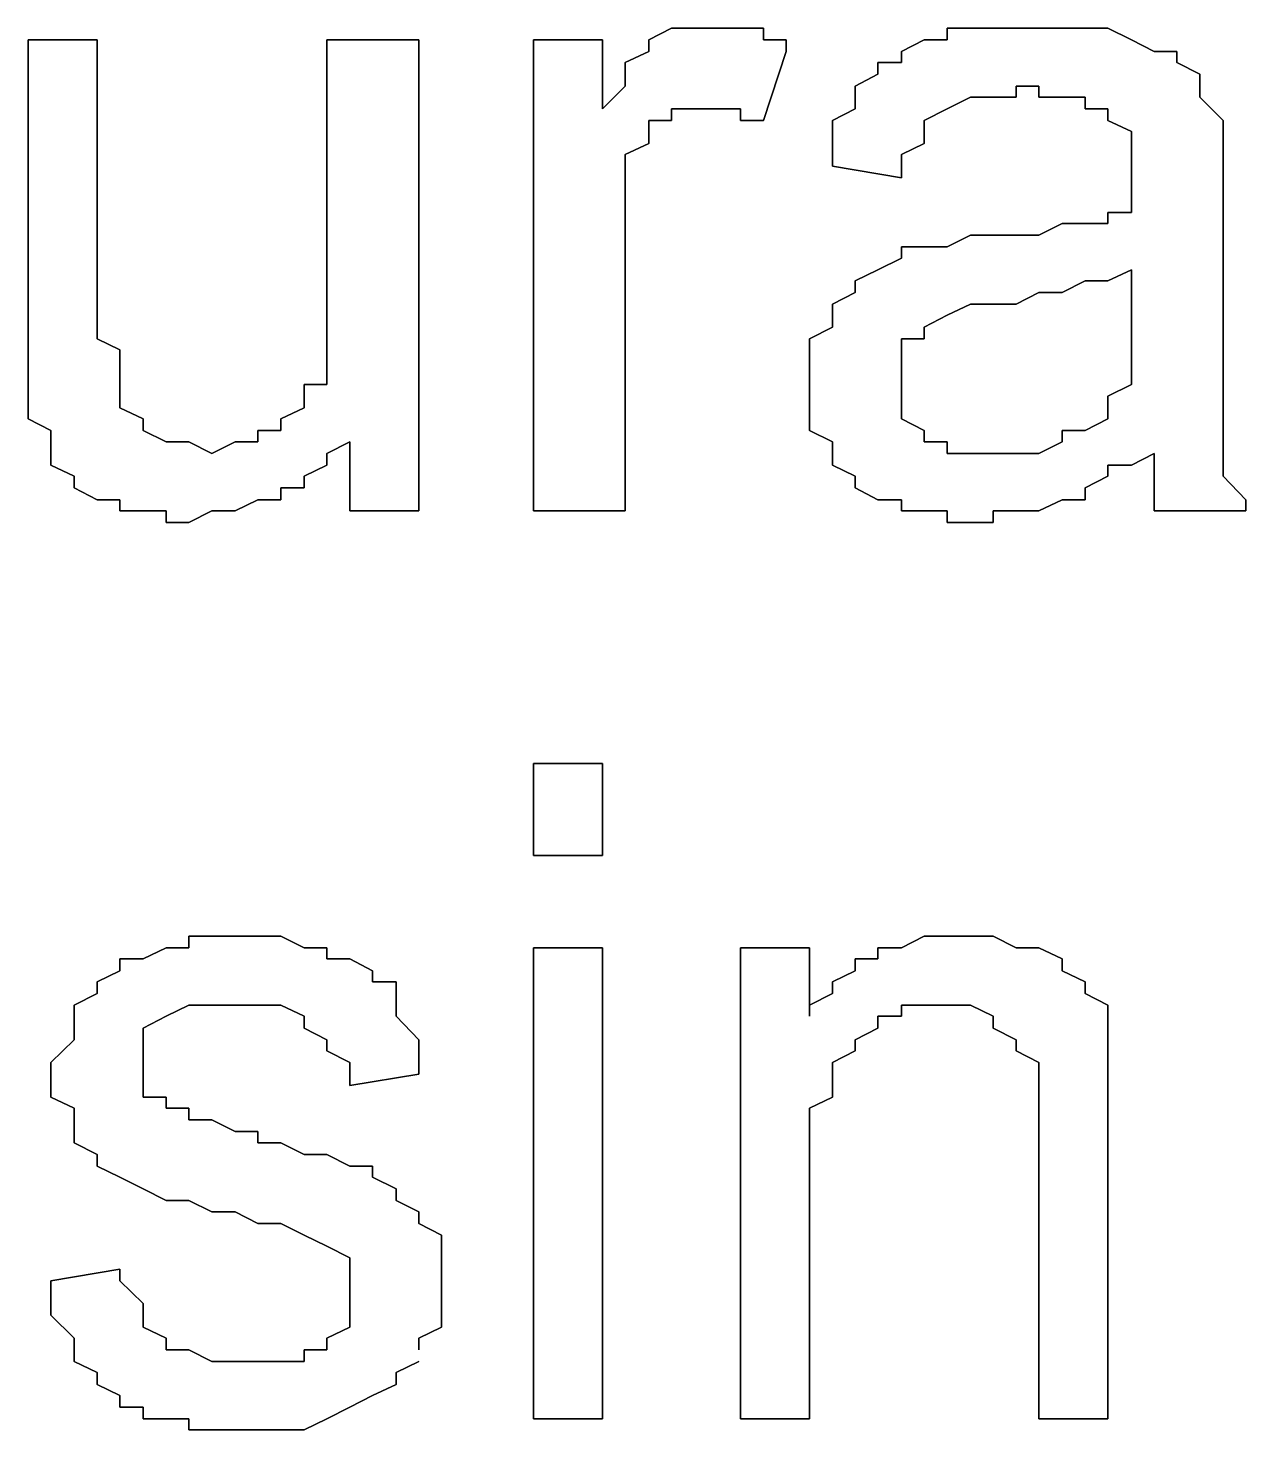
# Model space of a CAD drawing. Header units: metres. Extents: x 2.9 to 42.8, y 1.7 to 28.7.
# Drawn here: x 40.8199 to 41.0069, y 14.9243 to 15.1395 of the extents above; entities that cross this region are included whole.
import ezdxf

# ---------------------------------------------------------------- set-up
doc = ezdxf.new("R2010")
doc.units = ezdxf.units.M
doc.layers.add('GRIS', color=8, linetype='Continuous')

msp = doc.modelspace()

# ---------------------------------------------------------------- linework, layer by layer
at = {"layer": 'GRIS', "lineweight": -3}
for points in [[(40.9187, 15.1395), (40.9152, 15.1377), (40.9187, 15.1395)], [(40.9222, 15.1395), (40.9187, 15.1395), (40.9222, 15.1395)], [(40.9257, 15.1395), (40.9222, 15.1395), (40.9257, 15.1395)], [(40.9293, 15.1395), (40.9257, 15.1395), (40.9293, 15.1395)], [(40.9328, 15.1395), (40.9293, 15.1395), (40.9328, 15.1395)], [(40.9328, 15.1377), (40.9328, 15.1395), (40.9328, 15.1377)], [(40.9646, 15.1395), (40.961, 15.1395), (40.9646, 15.1395)], [(40.961, 15.1395), (40.961, 15.1377), (40.961, 15.1395)], [(40.9681, 15.1395), (40.9646, 15.1395), (40.9681, 15.1395)], [(40.9716, 15.1395), (40.9681, 15.1395), (40.9716, 15.1395)], [(40.9751, 15.1395), (40.9716, 15.1395), (40.9751, 15.1395)], [(40.9787, 15.1395), (40.9751, 15.1395), (40.9787, 15.1395)], [(40.9822, 15.1395), (40.9787, 15.1395), (40.9822, 15.1395)], [(40.9857, 15.1395), (40.9822, 15.1395), (40.9857, 15.1395)], [(40.9893, 15.1377), (40.9857, 15.1395), (40.9893, 15.1377)], [(40.8305, 15.1377), (40.8199, 15.1377), (40.8305, 15.1377)], [(40.8199, 15.1377), (40.8199, 15.0936), (40.8199, 15.1377)], [(40.8305, 15.0989), (40.8305, 15.1377), (40.8305, 15.0989)], [(40.8799, 15.1377), (40.8658, 15.1377), (40.8799, 15.1377)], [(40.8658, 15.1377), (40.8658, 15.0989), (40.8658, 15.1377)], [(40.8799, 15.0654), (40.8799, 15.1377), (40.8799, 15.0654)], [(40.9081, 15.1377), (40.8975, 15.1377), (40.9081, 15.1377)], [(40.8975, 15.1377), (40.8975, 15.0654), (40.8975, 15.1377)], [(40.9081, 15.1271), (40.9081, 15.1377), (40.9081, 15.1271)], [(40.9152, 15.1377), (40.9152, 15.1359), (40.9152, 15.1377)], [(40.9363, 15.1377), (40.9328, 15.1377), (40.9363, 15.1377)], [(40.9363, 15.1359), (40.9363, 15.1377), (40.9363, 15.1359)], [(40.9575, 15.1377), (40.954, 15.1359), (40.9575, 15.1377)], [(40.961, 15.1377), (40.9575, 15.1377), (40.961, 15.1377)], [(40.9928, 15.1359), (40.9893, 15.1377), (40.9928, 15.1359)], [(40.9152, 15.1359), (40.9116, 15.1342), (40.9152, 15.1359)], [(40.9328, 15.1253), (40.9363, 15.1359), (40.9328, 15.1253)], [(40.954, 15.1359), (40.954, 15.1342), (40.954, 15.1359)], [(40.9963, 15.1359), (40.9928, 15.1359), (40.9963, 15.1359)], [(40.9963, 15.1342), (40.9963, 15.1359), (40.9963, 15.1342)], [(40.9116, 15.1342), (40.9116, 15.1324), (40.9116, 15.1342)], [(40.954, 15.1342), (40.9504, 15.1342), (40.954, 15.1342)], [(40.9504, 15.1342), (40.9504, 15.1324), (40.9504, 15.1342)], [(40.9998, 15.1324), (40.9963, 15.1342), (40.9998, 15.1324)], [(40.9116, 15.1324), (40.9116, 15.1306), (40.9116, 15.1324)], [(40.9504, 15.1324), (40.9469, 15.1306), (40.9504, 15.1324)], [(40.9998, 15.1306), (40.9998, 15.1324), (40.9998, 15.1306)], [(40.9116, 15.1306), (40.9081, 15.1271), (40.9116, 15.1306)], [(40.9469, 15.1306), (40.9469, 15.1289), (40.9469, 15.1306)], [(40.9469, 15.1289), (40.9469, 15.1271), (40.9469, 15.1289)], [(40.961, 15.1271), (40.9646, 15.1289), (40.961, 15.1271)], [(40.9646, 15.1289), (40.9681, 15.1289), (40.9646, 15.1289)], [(40.9681, 15.1289), (40.9716, 15.1289), (40.9681, 15.1289)], [(40.9716, 15.1289), (40.9716, 15.1306), (40.9716, 15.1289)], [(40.9716, 15.1306), (40.9751, 15.1306), (40.9716, 15.1306)], [(40.9751, 15.1306), (40.9751, 15.1289), (40.9751, 15.1306)], [(40.9751, 15.1289), (40.9787, 15.1289), (40.9751, 15.1289)], [(40.9787, 15.1289), (40.9822, 15.1289), (40.9787, 15.1289)], [(40.9822, 15.1289), (40.9822, 15.1271), (40.9822, 15.1289)], [(40.9998, 15.1289), (40.9998, 15.1306), (40.9998, 15.1289)], [(41.0034, 15.1253), (40.9998, 15.1289), (41.0034, 15.1253)], [(40.9187, 15.1253), (40.9187, 15.1271), (40.9187, 15.1253)], [(40.9187, 15.1271), (40.9222, 15.1271), (40.9187, 15.1271)], [(40.9222, 15.1271), (40.9257, 15.1271), (40.9222, 15.1271)], [(40.9257, 15.1271), (40.9293, 15.1271), (40.9257, 15.1271)], [(40.9293, 15.1271), (40.9293, 15.1253), (40.9293, 15.1271)], [(40.9469, 15.1271), (40.9434, 15.1253), (40.9469, 15.1271)], [(40.9575, 15.1253), (40.961, 15.1271), (40.9575, 15.1253)], [(40.9822, 15.1271), (40.9857, 15.1271), (40.9822, 15.1271)], [(40.9857, 15.1271), (40.9857, 15.1253), (40.9857, 15.1271)], [(40.9152, 15.1236), (40.9152, 15.1253), (40.9152, 15.1236)], [(40.9152, 15.1253), (40.9187, 15.1253), (40.9152, 15.1253)], [(40.9293, 15.1253), (40.9328, 15.1253), (40.9293, 15.1253)], [(40.9434, 15.1253), (40.9434, 15.1236), (40.9434, 15.1253)], [(40.9575, 15.1236), (40.9575, 15.1253), (40.9575, 15.1236)], [(40.9857, 15.1253), (40.9893, 15.1236), (40.9857, 15.1253)], [(41.0034, 15.1236), (41.0034, 15.1253), (41.0034, 15.1236)], [(40.9152, 15.1218), (40.9152, 15.1236), (40.9152, 15.1218)], [(40.9434, 15.1236), (40.9434, 15.1201), (40.9434, 15.1236)], [(40.9575, 15.1218), (40.9575, 15.1236), (40.9575, 15.1218)], [(40.9893, 15.1236), (40.9893, 15.1218), (40.9893, 15.1236)], [(41.0034, 15.1218), (41.0034, 15.1236), (41.0034, 15.1218)], [(40.9116, 15.1201), (40.9152, 15.1218), (40.9116, 15.1201)], [(40.9116, 15.1183), (40.9116, 15.1201), (40.9116, 15.1183)], [(40.9434, 15.1201), (40.9434, 15.1183), (40.9434, 15.1201)], [(40.954, 15.1201), (40.9575, 15.1218), (40.954, 15.1201)], [(40.954, 15.1165), (40.954, 15.1201), (40.954, 15.1165)], [(40.9893, 15.1218), (40.9893, 15.1201), (40.9893, 15.1218)], [(40.9893, 15.1201), (40.9893, 15.1183), (40.9893, 15.1201)], [(41.0034, 15.1201), (41.0034, 15.1218), (41.0034, 15.1201)], [(41.0034, 15.1183), (41.0034, 15.1201), (41.0034, 15.1183)], [(40.9116, 15.1165), (40.9116, 15.1183), (40.9116, 15.1165)], [(40.9434, 15.1183), (40.954, 15.1165), (40.9434, 15.1183)], [(40.9893, 15.1183), (40.9893, 15.1148), (40.9893, 15.1183)], [(41.0034, 15.1148), (41.0034, 15.1183), (41.0034, 15.1148)], [(40.9116, 15.113), (40.9116, 15.1165), (40.9116, 15.113)], [(40.9893, 15.1148), (40.9893, 15.1112), (40.9893, 15.1148)], [(41.0034, 15.113), (41.0034, 15.1148), (41.0034, 15.113)], [(40.9116, 15.1112), (40.9116, 15.113), (40.9116, 15.1112)], [(41.0034, 15.0971), (41.0034, 15.113), (41.0034, 15.0971)], [(40.9116, 15.1095), (40.9116, 15.1112), (40.9116, 15.1095)], [(40.9116, 15.1059), (40.9116, 15.1095), (40.9116, 15.1059)], [(40.9787, 15.1095), (40.9751, 15.1077), (40.9787, 15.1095)], [(40.9822, 15.1095), (40.9787, 15.1095), (40.9822, 15.1095)], [(40.9857, 15.1095), (40.9822, 15.1095), (40.9857, 15.1095)], [(40.9893, 15.1112), (40.9857, 15.1112), (40.9893, 15.1112)], [(40.9857, 15.1112), (40.9857, 15.1095), (40.9857, 15.1112)], [(40.9646, 15.1077), (40.961, 15.1059), (40.9646, 15.1077)], [(40.9681, 15.1077), (40.9646, 15.1077), (40.9681, 15.1077)], [(40.9716, 15.1077), (40.9681, 15.1077), (40.9716, 15.1077)], [(40.9751, 15.1077), (40.9716, 15.1077), (40.9751, 15.1077)], [(40.9116, 15.1042), (40.9116, 15.1059), (40.9116, 15.1042)], [(40.9575, 15.1059), (40.954, 15.1059), (40.9575, 15.1059)], [(40.954, 15.1059), (40.954, 15.1042), (40.954, 15.1059)], [(40.961, 15.1059), (40.9575, 15.1059), (40.961, 15.1059)], [(40.9116, 15.0654), (40.9116, 15.1042), (40.9116, 15.0654)], [(40.954, 15.1042), (40.9504, 15.1024), (40.954, 15.1042)], [(40.9504, 15.1024), (40.9469, 15.1007), (40.9504, 15.1024)], [(40.9469, 15.1007), (40.9469, 15.0989), (40.9469, 15.1007)], [(40.9787, 15.0989), (40.9822, 15.1007), (40.9787, 15.0989)], [(40.9822, 15.1007), (40.9857, 15.1007), (40.9822, 15.1007)], [(40.9857, 15.1007), (40.9893, 15.1024), (40.9857, 15.1007)], [(40.9893, 15.1024), (40.9893, 15.0971), (40.9893, 15.1024)], [(40.8305, 15.0954), (40.8305, 15.0989), (40.8305, 15.0954)], [(40.8658, 15.0989), (40.8658, 15.0971), (40.8658, 15.0989)], [(40.9469, 15.0989), (40.9434, 15.0971), (40.9469, 15.0989)], [(40.9716, 15.0971), (40.9751, 15.0989), (40.9716, 15.0971)], [(40.9751, 15.0989), (40.9787, 15.0989), (40.9751, 15.0989)], [(40.8658, 15.0971), (40.8658, 15.0936), (40.8658, 15.0971)], [(40.9434, 15.0971), (40.9434, 15.0954), (40.9434, 15.0971)], [(40.961, 15.0954), (40.9646, 15.0971), (40.961, 15.0954)], [(40.9646, 15.0971), (40.9681, 15.0971), (40.9646, 15.0971)], [(40.9681, 15.0971), (40.9716, 15.0971), (40.9681, 15.0971)], [(40.9893, 15.0971), (40.9893, 15.0936), (40.9893, 15.0971)], [(41.0034, 15.0918), (41.0034, 15.0971), (41.0034, 15.0918)], [(40.8305, 15.0918), (40.8305, 15.0954), (40.8305, 15.0918)], [(40.9434, 15.0954), (40.9434, 15.0936), (40.9434, 15.0954)], [(40.9575, 15.0936), (40.961, 15.0954), (40.9575, 15.0936)], [(40.8199, 15.0936), (40.8199, 15.0918), (40.8199, 15.0936)], [(40.8658, 15.0936), (40.8658, 15.0918), (40.8658, 15.0936)], [(40.9434, 15.0936), (40.9399, 15.0918), (40.9434, 15.0936)], [(40.9575, 15.0918), (40.9575, 15.0936), (40.9575, 15.0918)], [(40.9893, 15.0936), (40.9893, 15.0918), (40.9893, 15.0936)], [(40.8199, 15.0918), (40.8199, 15.0883), (40.8199, 15.0918)], [(40.834, 15.0901), (40.8305, 15.0918), (40.834, 15.0901)], [(40.834, 15.0865), (40.834, 15.0901), (40.834, 15.0865)], [(40.8658, 15.0918), (40.8658, 15.0901), (40.8658, 15.0918)], [(40.8658, 15.0901), (40.8658, 15.0865), (40.8658, 15.0901)], [(40.9399, 15.0918), (40.9399, 15.0901), (40.9399, 15.0918)], [(40.9399, 15.0901), (40.9399, 15.0883), (40.9399, 15.0901)], [(40.954, 15.0883), (40.954, 15.0918), (40.954, 15.0883)], [(40.954, 15.0918), (40.9575, 15.0918), (40.954, 15.0918)], [(40.9893, 15.0918), (40.9893, 15.0901), (40.9893, 15.0918)], [(40.9893, 15.0901), (40.9893, 15.0865), (40.9893, 15.0901)], [(41.0034, 15.0901), (41.0034, 15.0918), (41.0034, 15.0901)], [(41.0034, 15.0865), (41.0034, 15.0901), (41.0034, 15.0865)], [(40.8199, 15.0883), (40.8199, 15.0865), (40.8199, 15.0883)], [(40.9399, 15.0883), (40.9399, 15.0848), (40.9399, 15.0883)], [(40.954, 15.0865), (40.954, 15.0883), (40.954, 15.0865)], [(40.8199, 15.0865), (40.8199, 15.083), (40.8199, 15.0865)], [(40.834, 15.0848), (40.834, 15.0865), (40.834, 15.0848)], [(40.8658, 15.0865), (40.8658, 15.0848), (40.8658, 15.0865)], [(40.954, 15.0848), (40.954, 15.0865), (40.954, 15.0848)], [(40.9893, 15.0865), (40.9893, 15.0848), (40.9893, 15.0865)], [(41.0034, 15.083), (41.0034, 15.0865), (41.0034, 15.083)], [(40.834, 15.083), (40.834, 15.0848), (40.834, 15.083)], [(40.8658, 15.0848), (40.8623, 15.0848), (40.8658, 15.0848)], [(40.8623, 15.0848), (40.8623, 15.083), (40.8623, 15.0848)], [(40.9399, 15.0848), (40.9399, 15.083), (40.9399, 15.0848)], [(40.954, 15.083), (40.954, 15.0848), (40.954, 15.083)], [(40.9893, 15.0848), (40.9857, 15.083), (40.9893, 15.0848)], [(40.8199, 15.083), (40.8199, 15.0812), (40.8199, 15.083)], [(40.834, 15.0812), (40.834, 15.083), (40.834, 15.0812)], [(40.8623, 15.083), (40.8623, 15.0812), (40.8623, 15.083)], [(40.9399, 15.083), (40.9399, 15.0795), (40.9399, 15.083)], [(40.954, 15.0812), (40.954, 15.083), (40.954, 15.0812)], [(40.9857, 15.083), (40.9857, 15.0812), (40.9857, 15.083)], [(41.0034, 15.0812), (41.0034, 15.083), (41.0034, 15.0812)], [(40.8199, 15.0812), (40.8199, 15.0795), (40.8199, 15.0812)], [(40.8199, 15.0795), (40.8234, 15.0777), (40.8199, 15.0795)], [(40.8376, 15.0795), (40.834, 15.0812), (40.8376, 15.0795)], [(40.8376, 15.0777), (40.8376, 15.0795), (40.8376, 15.0777)], [(40.8623, 15.0812), (40.8587, 15.0795), (40.8623, 15.0812)], [(40.8587, 15.0795), (40.8587, 15.0777), (40.8587, 15.0795)], [(40.9399, 15.0795), (40.9399, 15.0777), (40.9399, 15.0795)], [(40.954, 15.0795), (40.954, 15.0812), (40.954, 15.0795)], [(40.9575, 15.0777), (40.954, 15.0795), (40.9575, 15.0777)], [(40.9857, 15.0795), (40.9822, 15.0777), (40.9857, 15.0795)], [(40.9857, 15.0812), (40.9857, 15.0795), (40.9857, 15.0812)], [(41.0034, 15.0795), (41.0034, 15.0812), (41.0034, 15.0795)], [(41.0034, 15.0777), (41.0034, 15.0795), (41.0034, 15.0777)], [(40.8234, 15.0777), (40.8234, 15.0742), (40.8234, 15.0777)], [(40.8411, 15.076), (40.8376, 15.0777), (40.8411, 15.076)], [(40.8587, 15.0777), (40.8552, 15.0777), (40.8587, 15.0777)], [(40.8552, 15.0777), (40.8552, 15.076), (40.8552, 15.0777)], [(40.9399, 15.0777), (40.9434, 15.076), (40.9399, 15.0777)], [(40.9575, 15.076), (40.9575, 15.0777), (40.9575, 15.076)], [(40.9822, 15.0777), (40.9787, 15.0777), (40.9822, 15.0777)], [(40.9787, 15.0777), (40.9787, 15.076), (40.9787, 15.0777)], [(41.0034, 15.076), (41.0034, 15.0777), (41.0034, 15.076)], [(40.8446, 15.076), (40.8411, 15.076), (40.8446, 15.076)], [(40.8481, 15.0742), (40.8446, 15.076), (40.8481, 15.0742)], [(40.8517, 15.076), (40.8481, 15.0742), (40.8517, 15.076)], [(40.8552, 15.076), (40.8517, 15.076), (40.8552, 15.076)], [(40.8658, 15.0742), (40.8693, 15.076), (40.8658, 15.0742)], [(40.8693, 15.076), (40.8693, 15.0654), (40.8693, 15.076)], [(40.9434, 15.076), (40.9434, 15.0742), (40.9434, 15.076)], [(40.961, 15.076), (40.9575, 15.076), (40.961, 15.076)], [(40.961, 15.0742), (40.961, 15.076), (40.961, 15.0742)], [(40.9787, 15.076), (40.9751, 15.0742), (40.9787, 15.076)], [(41.0034, 15.0742), (41.0034, 15.076), (41.0034, 15.0742)], [(40.8234, 15.0742), (40.8234, 15.0724), (40.8234, 15.0742)], [(40.8658, 15.0724), (40.8658, 15.0742), (40.8658, 15.0724)], [(40.9434, 15.0742), (40.9434, 15.0724), (40.9434, 15.0742)], [(40.9646, 15.0742), (40.961, 15.0742), (40.9646, 15.0742)], [(40.9681, 15.0742), (40.9646, 15.0742), (40.9681, 15.0742)], [(40.9716, 15.0742), (40.9681, 15.0742), (40.9716, 15.0742)], [(40.9751, 15.0742), (40.9716, 15.0742), (40.9751, 15.0742)], [(40.9893, 15.0724), (40.9928, 15.0742), (40.9893, 15.0724)], [(40.9928, 15.0742), (40.9928, 15.0724), (40.9928, 15.0742)], [(41.0034, 15.0724), (41.0034, 15.0742), (41.0034, 15.0724)], [(40.8234, 15.0724), (40.827, 15.0707), (40.8234, 15.0724)], [(40.827, 15.0707), (40.827, 15.0689), (40.827, 15.0707)], [(40.8623, 15.0707), (40.8658, 15.0724), (40.8623, 15.0707)], [(40.8623, 15.0689), (40.8623, 15.0707), (40.8623, 15.0689)], [(40.9434, 15.0724), (40.9469, 15.0707), (40.9434, 15.0724)], [(40.9469, 15.0707), (40.9469, 15.0689), (40.9469, 15.0707)], [(40.9822, 15.0689), (40.9857, 15.0707), (40.9822, 15.0689)], [(40.9857, 15.0707), (40.9857, 15.0724), (40.9857, 15.0707)], [(40.9857, 15.0724), (40.9893, 15.0724), (40.9857, 15.0724)], [(40.9928, 15.0724), (40.9928, 15.0707), (40.9928, 15.0724)], [(40.9928, 15.0707), (40.9928, 15.0689), (40.9928, 15.0707)], [(41.0034, 15.0707), (41.0034, 15.0724), (41.0034, 15.0707)], [(41.0069, 15.0671), (41.0034, 15.0707), (41.0069, 15.0671)], [(40.827, 15.0689), (40.8305, 15.0671), (40.827, 15.0689)], [(40.8587, 15.0671), (40.8587, 15.0689), (40.8587, 15.0671)], [(40.8587, 15.0689), (40.8623, 15.0689), (40.8587, 15.0689)], [(40.9469, 15.0689), (40.9504, 15.0671), (40.9469, 15.0689)], [(40.9822, 15.0671), (40.9822, 15.0689), (40.9822, 15.0671)], [(40.9928, 15.0689), (40.9928, 15.0654), (40.9928, 15.0689)], [(40.8305, 15.0671), (40.834, 15.0671), (40.8305, 15.0671)], [(40.834, 15.0671), (40.834, 15.0654), (40.834, 15.0671)], [(40.8517, 15.0654), (40.8552, 15.0671), (40.8517, 15.0654)], [(40.8552, 15.0671), (40.8587, 15.0671), (40.8552, 15.0671)], [(40.9504, 15.0671), (40.954, 15.0671), (40.9504, 15.0671)], [(40.954, 15.0671), (40.954, 15.0654), (40.954, 15.0671)], [(40.9751, 15.0654), (40.9787, 15.0671), (40.9751, 15.0654)], [(40.9787, 15.0671), (40.9822, 15.0671), (40.9787, 15.0671)], [(41.0069, 15.0654), (41.0069, 15.0671), (41.0069, 15.0654)], [(40.834, 15.0654), (40.8376, 15.0654), (40.834, 15.0654)], [(40.8376, 15.0654), (40.8411, 15.0654), (40.8376, 15.0654)], [(40.8411, 15.0654), (40.8411, 15.0636), (40.8411, 15.0654)], [(40.8446, 15.0636), (40.8481, 15.0654), (40.8446, 15.0636)], [(40.8481, 15.0654), (40.8517, 15.0654), (40.8481, 15.0654)], [(40.8693, 15.0654), (40.8799, 15.0654), (40.8693, 15.0654)], [(40.8975, 15.0654), (40.9116, 15.0654), (40.8975, 15.0654)], [(40.954, 15.0654), (40.9575, 15.0654), (40.954, 15.0654)], [(40.9575, 15.0654), (40.961, 15.0654), (40.9575, 15.0654)], [(40.961, 15.0654), (40.961, 15.0636), (40.961, 15.0654)], [(40.9681, 15.0636), (40.9681, 15.0654), (40.9681, 15.0636)], [(40.9681, 15.0654), (40.9716, 15.0654), (40.9681, 15.0654)], [(40.9716, 15.0654), (40.9751, 15.0654), (40.9716, 15.0654)], [(40.9928, 15.0654), (41.0069, 15.0654), (40.9928, 15.0654)], [(40.8411, 15.0636), (40.8446, 15.0636), (40.8411, 15.0636)], [(40.961, 15.0636), (40.9646, 15.0636), (40.961, 15.0636)], [(40.9646, 15.0636), (40.9681, 15.0636), (40.9646, 15.0636)], [(40.9081, 15.0266), (40.8975, 15.0266), (40.9081, 15.0266)], [(40.8975, 15.0266), (40.8975, 15.0125), (40.8975, 15.0266)], [(40.9081, 15.0125), (40.9081, 15.0266), (40.9081, 15.0125)], [(40.8975, 15.0125), (40.9081, 15.0125), (40.8975, 15.0125)], [(40.8481, 15.0001), (40.8446, 15.0001), (40.8481, 15.0001)], [(40.8446, 15.0001), (40.8446, 14.9983), (40.8446, 15.0001)], [(40.8517, 15.0001), (40.8481, 15.0001), (40.8517, 15.0001)], [(40.8552, 15.0001), (40.8517, 15.0001), (40.8552, 15.0001)], [(40.8587, 15.0001), (40.8552, 15.0001), (40.8587, 15.0001)], [(40.8623, 14.9983), (40.8587, 15.0001), (40.8623, 14.9983)], [(40.9575, 15.0001), (40.954, 14.9983), (40.9575, 15.0001)], [(40.961, 15.0001), (40.9575, 15.0001), (40.961, 15.0001)], [(40.9646, 15.0001), (40.961, 15.0001), (40.9646, 15.0001)], [(40.9681, 15.0001), (40.9646, 15.0001), (40.9681, 15.0001)], [(40.9716, 14.9983), (40.9681, 15.0001), (40.9716, 14.9983)], [(40.8411, 14.9983), (40.8376, 14.9966), (40.8411, 14.9983)], [(40.8446, 14.9983), (40.8411, 14.9983), (40.8446, 14.9983)], [(40.8658, 14.9983), (40.8623, 14.9983), (40.8658, 14.9983)], [(40.8658, 14.9966), (40.8658, 14.9983), (40.8658, 14.9966)], [(40.9081, 14.9983), (40.8975, 14.9983), (40.9081, 14.9983)], [(40.8975, 14.9983), (40.8975, 14.926), (40.8975, 14.9983)], [(40.9081, 14.926), (40.9081, 14.9983), (40.9081, 14.926)], [(40.9399, 14.9983), (40.9293, 14.9983), (40.9399, 14.9983)], [(40.9293, 14.9983), (40.9293, 14.926), (40.9293, 14.9983)], [(40.9399, 14.9878), (40.9399, 14.9983), (40.9399, 14.9878)], [(40.954, 14.9983), (40.9504, 14.9983), (40.954, 14.9983)], [(40.9504, 14.9983), (40.9504, 14.9966), (40.9504, 14.9983)], [(40.9751, 14.9983), (40.9716, 14.9983), (40.9751, 14.9983)], [(40.9787, 14.9966), (40.9751, 14.9983), (40.9787, 14.9966)], [(40.8376, 14.9966), (40.834, 14.9966), (40.8376, 14.9966)], [(40.834, 14.9966), (40.834, 14.9948), (40.834, 14.9966)], [(40.8693, 14.9966), (40.8658, 14.9966), (40.8693, 14.9966)], [(40.8728, 14.9948), (40.8693, 14.9966), (40.8728, 14.9948)], [(40.9504, 14.9966), (40.9469, 14.9966), (40.9504, 14.9966)], [(40.9469, 14.9966), (40.9469, 14.9948), (40.9469, 14.9966)], [(40.9787, 14.9948), (40.9787, 14.9966), (40.9787, 14.9948)], [(40.834, 14.9948), (40.8305, 14.9931), (40.834, 14.9948)], [(40.8305, 14.9931), (40.8305, 14.9913), (40.8305, 14.9931)], [(40.8728, 14.9931), (40.8728, 14.9948), (40.8728, 14.9931)], [(40.8764, 14.9931), (40.8728, 14.9931), (40.8764, 14.9931)], [(40.8764, 14.9913), (40.8764, 14.9931), (40.8764, 14.9913)], [(40.9469, 14.9948), (40.9434, 14.9931), (40.9469, 14.9948)], [(40.9434, 14.9931), (40.9434, 14.9913), (40.9434, 14.9931)], [(40.9822, 14.9931), (40.9787, 14.9948), (40.9822, 14.9931)], [(40.9822, 14.9913), (40.9822, 14.9931), (40.9822, 14.9913)], [(40.8305, 14.9913), (40.827, 14.9895), (40.8305, 14.9913)], [(40.8764, 14.9895), (40.8764, 14.9913), (40.8764, 14.9895)], [(40.9434, 14.9913), (40.9399, 14.9895), (40.9434, 14.9913)], [(40.9857, 14.9895), (40.9822, 14.9913), (40.9857, 14.9895)], [(40.827, 14.9895), (40.827, 14.9878), (40.827, 14.9895)], [(40.8411, 14.9878), (40.8446, 14.9895), (40.8411, 14.9878)], [(40.8446, 14.9895), (40.8481, 14.9895), (40.8446, 14.9895)], [(40.8481, 14.9895), (40.8517, 14.9895), (40.8481, 14.9895)], [(40.8517, 14.9895), (40.8552, 14.9895), (40.8517, 14.9895)], [(40.8552, 14.9895), (40.8587, 14.9895), (40.8552, 14.9895)], [(40.8587, 14.9895), (40.8623, 14.9878), (40.8587, 14.9895)], [(40.8764, 14.9878), (40.8764, 14.9895), (40.8764, 14.9878)], [(40.9399, 14.9895), (40.9399, 14.9878), (40.9399, 14.9895)], [(40.954, 14.9878), (40.954, 14.9895), (40.954, 14.9878)], [(40.954, 14.9895), (40.9575, 14.9895), (40.954, 14.9895)], [(40.9575, 14.9895), (40.961, 14.9895), (40.9575, 14.9895)], [(40.961, 14.9895), (40.9646, 14.9895), (40.961, 14.9895)], [(40.9646, 14.9895), (40.9681, 14.9878), (40.9646, 14.9895)], [(40.9857, 14.9878), (40.9857, 14.9895), (40.9857, 14.9878)], [(40.827, 14.9878), (40.827, 14.986), (40.827, 14.9878)], [(40.8376, 14.986), (40.8411, 14.9878), (40.8376, 14.986)], [(40.8623, 14.9878), (40.8623, 14.986), (40.8623, 14.9878)], [(40.8799, 14.9842), (40.8764, 14.9878), (40.8799, 14.9842)], [(40.9504, 14.986), (40.9504, 14.9878), (40.9504, 14.986)], [(40.9504, 14.9878), (40.954, 14.9878), (40.9504, 14.9878)], [(40.9681, 14.9878), (40.9681, 14.986), (40.9681, 14.9878)], [(40.9857, 14.9842), (40.9857, 14.9878), (40.9857, 14.9842)], [(40.827, 14.986), (40.827, 14.9842), (40.827, 14.986)], [(40.8376, 14.9825), (40.8376, 14.986), (40.8376, 14.9825)], [(40.8623, 14.986), (40.8658, 14.9842), (40.8623, 14.986)], [(40.9469, 14.9842), (40.9504, 14.986), (40.9469, 14.9842)], [(40.9681, 14.986), (40.9716, 14.9842), (40.9681, 14.986)], [(40.827, 14.9842), (40.8234, 14.9807), (40.827, 14.9842)], [(40.8376, 14.9807), (40.8376, 14.9825), (40.8376, 14.9807)], [(40.8658, 14.9842), (40.8658, 14.9825), (40.8658, 14.9842)], [(40.8658, 14.9825), (40.8693, 14.9807), (40.8658, 14.9825)], [(40.8799, 14.9825), (40.8799, 14.9842), (40.8799, 14.9825)], [(40.8799, 14.9789), (40.8799, 14.9825), (40.8799, 14.9789)], [(40.9434, 14.9807), (40.9469, 14.9825), (40.9434, 14.9807)], [(40.9469, 14.9825), (40.9469, 14.9842), (40.9469, 14.9825)], [(40.9716, 14.9842), (40.9716, 14.9825), (40.9716, 14.9842)], [(40.9716, 14.9825), (40.9751, 14.9807), (40.9716, 14.9825)], [(40.9857, 14.9825), (40.9857, 14.9842), (40.9857, 14.9825)], [(40.9857, 14.9807), (40.9857, 14.9825), (40.9857, 14.9807)], [(40.8234, 14.9807), (40.8234, 14.9789), (40.8234, 14.9807)], [(40.8376, 14.9789), (40.8376, 14.9807), (40.8376, 14.9789)], [(40.8693, 14.9807), (40.8693, 14.9772), (40.8693, 14.9807)], [(40.9434, 14.9789), (40.9434, 14.9807), (40.9434, 14.9789)], [(40.9751, 14.9807), (40.9751, 14.9772), (40.9751, 14.9807)], [(40.9857, 14.9789), (40.9857, 14.9807), (40.9857, 14.9789)], [(40.8234, 14.9789), (40.8234, 14.9754), (40.8234, 14.9789)], [(40.8376, 14.9754), (40.8376, 14.9789), (40.8376, 14.9754)], [(40.8693, 14.9772), (40.8799, 14.9789), (40.8693, 14.9772)], [(40.9434, 14.9772), (40.9434, 14.9789), (40.9434, 14.9772)], [(40.9857, 14.9754), (40.9857, 14.9789), (40.9857, 14.9754)], [(40.9434, 14.9754), (40.9434, 14.9772), (40.9434, 14.9754)], [(40.9751, 14.9772), (40.9751, 14.9754), (40.9751, 14.9772)], [(40.8234, 14.9754), (40.827, 14.9737), (40.8234, 14.9754)], [(40.827, 14.9737), (40.827, 14.9719), (40.827, 14.9737)], [(40.8411, 14.9754), (40.8376, 14.9754), (40.8411, 14.9754)], [(40.8411, 14.9737), (40.8411, 14.9754), (40.8411, 14.9737)], [(40.8446, 14.9737), (40.8411, 14.9737), (40.8446, 14.9737)], [(40.8446, 14.9719), (40.8446, 14.9737), (40.8446, 14.9719)], [(40.9399, 14.9737), (40.9434, 14.9754), (40.9399, 14.9737)], [(40.9399, 14.9701), (40.9399, 14.9737), (40.9399, 14.9701)], [(40.9751, 14.9754), (40.9751, 14.9737), (40.9751, 14.9754)], [(40.9751, 14.9737), (40.9751, 14.9701), (40.9751, 14.9737)], [(40.9857, 14.9737), (40.9857, 14.9754), (40.9857, 14.9737)], [(40.9857, 14.9701), (40.9857, 14.9737), (40.9857, 14.9701)], [(40.827, 14.9719), (40.827, 14.9701), (40.827, 14.9719)], [(40.8481, 14.9719), (40.8446, 14.9719), (40.8481, 14.9719)], [(40.8517, 14.9701), (40.8481, 14.9719), (40.8517, 14.9701)], [(40.827, 14.9701), (40.827, 14.9684), (40.827, 14.9701)], [(40.8552, 14.9701), (40.8517, 14.9701), (40.8552, 14.9701)], [(40.8552, 14.9684), (40.8552, 14.9701), (40.8552, 14.9684)], [(40.9399, 14.9666), (40.9399, 14.9701), (40.9399, 14.9666)], [(40.9751, 14.9701), (40.9751, 14.926), (40.9751, 14.9701)], [(40.9857, 14.926), (40.9857, 14.9701), (40.9857, 14.926)], [(40.827, 14.9684), (40.8305, 14.9666), (40.827, 14.9684)], [(40.8587, 14.9684), (40.8552, 14.9684), (40.8587, 14.9684)], [(40.8623, 14.9666), (40.8587, 14.9684), (40.8623, 14.9666)], [(40.8305, 14.9666), (40.8305, 14.9648), (40.8305, 14.9666)], [(40.8658, 14.9666), (40.8623, 14.9666), (40.8658, 14.9666)], [(40.8693, 14.9648), (40.8658, 14.9666), (40.8693, 14.9648)], [(40.9399, 14.9648), (40.9399, 14.9666), (40.9399, 14.9648)], [(40.8305, 14.9648), (40.834, 14.9631), (40.8305, 14.9648)], [(40.834, 14.9631), (40.8376, 14.9613), (40.834, 14.9631)], [(40.8728, 14.9648), (40.8693, 14.9648), (40.8728, 14.9648)], [(40.8728, 14.9631), (40.8728, 14.9648), (40.8728, 14.9631)], [(40.8764, 14.9613), (40.8728, 14.9631), (40.8764, 14.9613)], [(40.9399, 14.926), (40.9399, 14.9648), (40.9399, 14.926)], [(40.8376, 14.9613), (40.8411, 14.9595), (40.8376, 14.9613)], [(40.8764, 14.9595), (40.8764, 14.9613), (40.8764, 14.9595)], [(40.8411, 14.9595), (40.8446, 14.9595), (40.8411, 14.9595)], [(40.8446, 14.9595), (40.8481, 14.9578), (40.8446, 14.9595)], [(40.8799, 14.9578), (40.8764, 14.9595), (40.8799, 14.9578)], [(40.8481, 14.9578), (40.8517, 14.9578), (40.8481, 14.9578)], [(40.8517, 14.9578), (40.8552, 14.956), (40.8517, 14.9578)], [(40.8799, 14.956), (40.8799, 14.9578), (40.8799, 14.956)], [(40.8552, 14.956), (40.8587, 14.956), (40.8552, 14.956)], [(40.8587, 14.956), (40.8623, 14.9542), (40.8587, 14.956)], [(40.8834, 14.9542), (40.8799, 14.956), (40.8834, 14.9542)], [(40.8623, 14.9542), (40.8658, 14.9525), (40.8623, 14.9542)], [(40.8658, 14.9525), (40.8693, 14.9507), (40.8658, 14.9525)], [(40.8834, 14.9507), (40.8834, 14.9542), (40.8834, 14.9507)], [(40.8693, 14.9507), (40.8693, 14.949), (40.8693, 14.9507)], [(40.8834, 14.949), (40.8834, 14.9507), (40.8834, 14.949)], [(40.834, 14.949), (40.8234, 14.9472), (40.834, 14.949)], [(40.834, 14.9472), (40.834, 14.949), (40.834, 14.9472)], [(40.8693, 14.949), (40.8693, 14.9454), (40.8693, 14.949)], [(40.8834, 14.9472), (40.8834, 14.949), (40.8834, 14.9472)], [(40.8234, 14.9472), (40.8234, 14.9454), (40.8234, 14.9472)], [(40.8376, 14.9437), (40.834, 14.9472), (40.8376, 14.9437)], [(40.8834, 14.9454), (40.8834, 14.9472), (40.8834, 14.9454)], [(40.8234, 14.9454), (40.8234, 14.9437), (40.8234, 14.9454)], [(40.8234, 14.9437), (40.8234, 14.9419), (40.8234, 14.9437)], [(40.8376, 14.9419), (40.8376, 14.9437), (40.8376, 14.9419)], [(40.8693, 14.9454), (40.8693, 14.9437), (40.8693, 14.9454)], [(40.8693, 14.9437), (40.8693, 14.9419), (40.8693, 14.9437)], [(40.8834, 14.9419), (40.8834, 14.9454), (40.8834, 14.9419)], [(40.8234, 14.9419), (40.827, 14.9384), (40.8234, 14.9419)], [(40.8376, 14.9401), (40.8376, 14.9419), (40.8376, 14.9401)], [(40.8693, 14.9419), (40.8693, 14.9401), (40.8693, 14.9419)], [(40.8834, 14.9401), (40.8834, 14.9419), (40.8834, 14.9401)], [(40.8411, 14.9384), (40.8376, 14.9401), (40.8411, 14.9384)], [(40.8693, 14.9401), (40.8658, 14.9384), (40.8693, 14.9401)], [(40.8799, 14.9384), (40.8834, 14.9401), (40.8799, 14.9384)], [(40.827, 14.9384), (40.827, 14.9366), (40.827, 14.9384)], [(40.8411, 14.9366), (40.8411, 14.9384), (40.8411, 14.9366)], [(40.8658, 14.9384), (40.8658, 14.9366), (40.8658, 14.9384)], [(40.8799, 14.9366), (40.8799, 14.9384), (40.8799, 14.9366)], [(40.827, 14.9366), (40.827, 14.9348), (40.827, 14.9366)], [(40.8446, 14.9366), (40.8411, 14.9366), (40.8446, 14.9366)], [(40.8481, 14.9348), (40.8446, 14.9366), (40.8481, 14.9348)], [(40.8658, 14.9366), (40.8623, 14.9366), (40.8658, 14.9366)], [(40.8623, 14.9366), (40.8623, 14.9348), (40.8623, 14.9366)], [(40.827, 14.9348), (40.8305, 14.9331), (40.827, 14.9348)], [(40.8305, 14.9331), (40.8305, 14.9313), (40.8305, 14.9331)], [(40.8517, 14.9348), (40.8481, 14.9348), (40.8517, 14.9348)], [(40.8552, 14.9348), (40.8517, 14.9348), (40.8552, 14.9348)], [(40.8587, 14.9348), (40.8552, 14.9348), (40.8587, 14.9348)], [(40.8623, 14.9348), (40.8587, 14.9348), (40.8623, 14.9348)], [(40.8764, 14.9331), (40.8799, 14.9348), (40.8764, 14.9331)], [(40.8764, 14.9313), (40.8764, 14.9331), (40.8764, 14.9313)], [(40.8305, 14.9313), (40.834, 14.9296), (40.8305, 14.9313)], [(40.8728, 14.9296), (40.8764, 14.9313), (40.8728, 14.9296)], [(40.834, 14.9296), (40.834, 14.9278), (40.834, 14.9296)], [(40.8693, 14.9278), (40.8728, 14.9296), (40.8693, 14.9278)], [(40.834, 14.9278), (40.8376, 14.9278), (40.834, 14.9278)], [(40.8376, 14.9278), (40.8376, 14.926), (40.8376, 14.9278)], [(40.8658, 14.926), (40.8693, 14.9278), (40.8658, 14.926)], [(40.8376, 14.926), (40.8411, 14.926), (40.8376, 14.926)], [(40.8411, 14.926), (40.8446, 14.926), (40.8411, 14.926)], [(40.8446, 14.926), (40.8446, 14.9243), (40.8446, 14.926)], [(40.8446, 14.9243), (40.8481, 14.9243), (40.8446, 14.9243)], [(40.8481, 14.9243), (40.8517, 14.9243), (40.8481, 14.9243)], [(40.8517, 14.9243), (40.8552, 14.9243), (40.8517, 14.9243)], [(40.8552, 14.9243), (40.8587, 14.9243), (40.8552, 14.9243)], [(40.8587, 14.9243), (40.8623, 14.9243), (40.8587, 14.9243)], [(40.8623, 14.9243), (40.8658, 14.926), (40.8623, 14.9243)], [(40.8975, 14.926), (40.9081, 14.926), (40.8975, 14.926)], [(40.9293, 14.926), (40.9399, 14.926), (40.9293, 14.926)], [(40.9751, 14.926), (40.9857, 14.926), (40.9751, 14.926)]]:
    msp.add_lwpolyline(points, dxfattribs=at)

doc.saveas('drawing.dxf')
